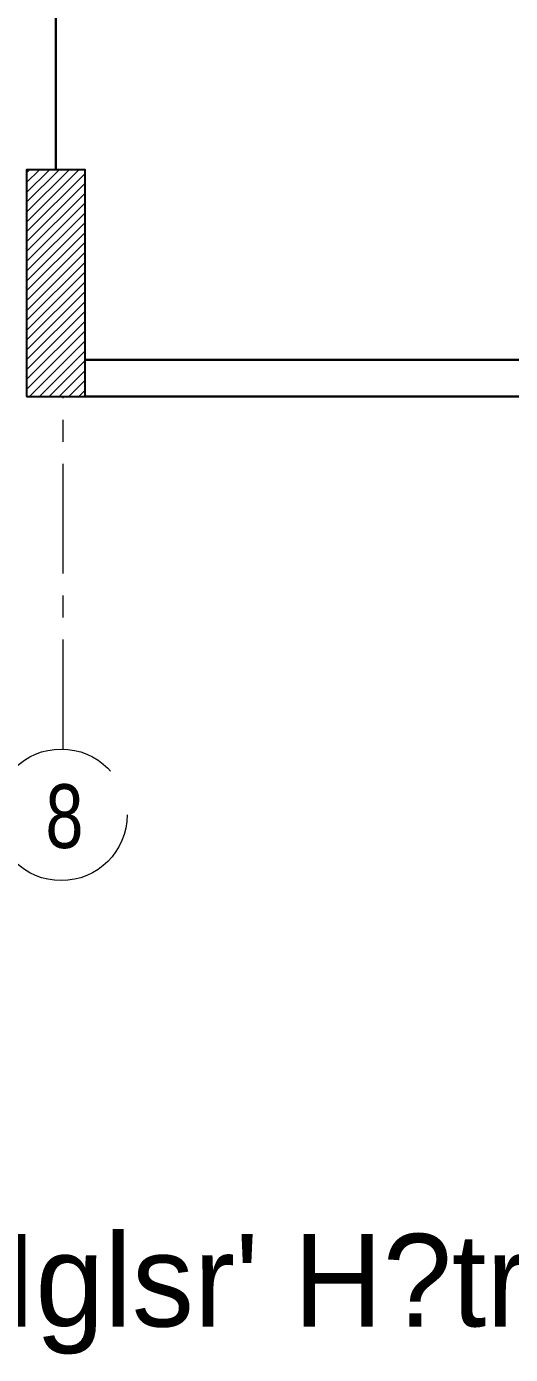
# Model space of a CAD drawing. Extents: x 800 to 995, y 398 to 804.
# Drawn here: x 881.89 to 885.19, y 769.81 to 778.89 of the extents above; entities that cross this region are included whole.
import ezdxf
from ezdxf.enums import TextEntityAlignment as Align

# ---------------------------------------------------------------- set-up
doc = ezdxf.new("R2010")
doc.units = 0
doc.header["$MEASUREMENT"] = 0
doc.linetypes.add('CENTERX2', pattern=[4, 2.5, -0.5, 0.5, -0.5])
for name, color, linetype, lineweight in [('axis', 1, 'CENTERX2', 5), ('Column', 6, 'CONTINUOUS', 25), ('hatch', 252, 'CONTINUOUS', 9), ('txt in circle', 11, 'CONTINUOUS', 13), ('UG-Khartosha', 11, 'CONTINUOUS', 20), ('Wall', 252, 'CONTINUOUS', 30)]:
    doc.layers.add(name, color=color, linetype=linetype, lineweight=lineweight)
doc.styles.add('SOSA', font='sosa.shx')
doc.styles.add('SOSA2', font='SOSA.shx', dxfattribs={"width": 0.8})

msp = doc.modelspace()

# ---------------------------------------------------------------- hatches: boundary and pattern name
at = {"layer": 'hatch'}
h = msp.add_hatch(dxfattribs=at)
h.set_pattern_fill('ANSI31', color=252, scale=0.015, style=0)
h.set_pattern_definition([(45, (1091.292394, 462.291326), (-0.0336759605, 0.0336759605), [])])
h.paths.add_polyline_path([(881.8852, 776.3634), (882.2852, 776.3634), (882.2852, 777.9134), (881.8852, 777.9134)])

# ---------------------------------------------------------------- linework, layer by layer
at = {"layer": 'axis', "color": 0, "ltscale": 0.3}
msp.add_line((882.1352, 773.9522), (882.1352, 776.3634), dxfattribs=at)
at = {"layer": 'axis', "color": 0}
msp.add_circle((882.1218, 773.5024), 0.45, dxfattribs=at)
at = {"layer": 'Column', "color": 252}
msp.add_lwpolyline([(881.8852, 776.3634), (882.2852, 776.3634), (882.2852, 777.9134), (881.8852, 777.9134)], close=True, dxfattribs=at)
at = {"layer": 'Wall', "color": 252, "linetype": 'Continuous'}
for p, q in [((882.0852, 782.5713), (882.0852, 777.9134)), ((882.0852, 778.293), (882.0852, 777.9134)), ((883.7551, 776.6134), (882.2851, 776.6134)), ((885.5352, 776.6134), (882.2852, 776.6134)), ((885.9852, 776.3634), (882.2852, 776.3634))]:
    msp.add_line(p, q, dxfattribs=at)

# ---------------------------------------------------------------- texts
at = {"layer": 'txt in circle', "color": 0, "ltscale": 0.01, "insert": (882.1438, 773.4903), "char_height": 0.4355, "attachment_point": 5, "style": 'SOSA2'}
msp.add_mtext('8', dxfattribs=at)
at = {"layer": 'UG-Khartosha', "style": 'SOSA'}
msp.add_text("Hglsr' H\x92trD gg],v HBvqD", height=0.633376, rotation=359.99993, dxfattribs=at).set_placement((886.121, 770.2419), align=Align.MIDDLE)

doc.saveas('drawing.dxf')
